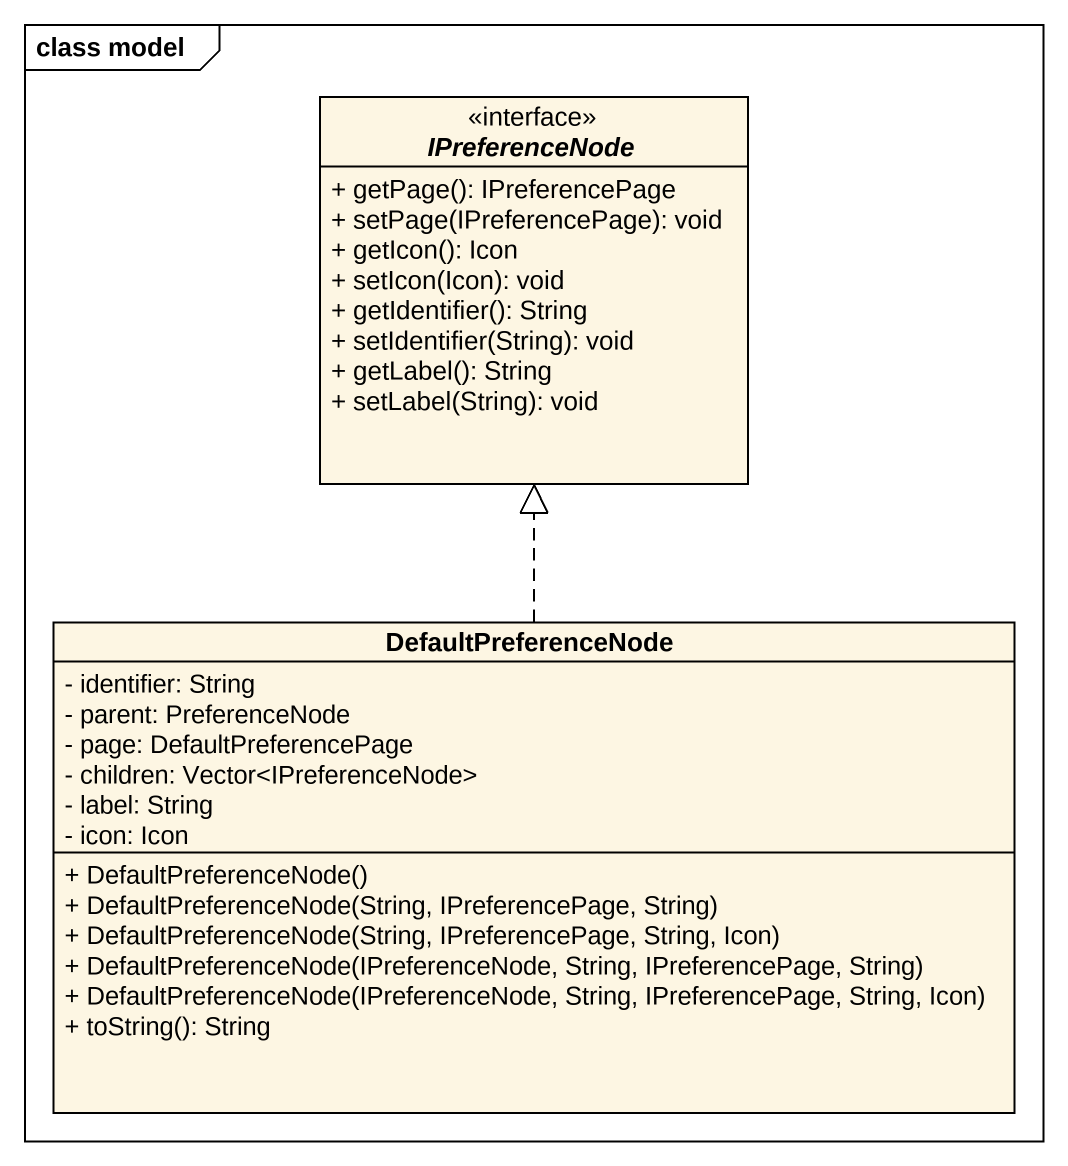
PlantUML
@startuml
mainframe class model
hide circle
hide empty members
skinparam classAttributeIconSize 0
interface IPreferenceNode <<interface>> {
  + getPage(): IPreferencePage
  + setPage(IPreferencePage): void
  + getIcon(): Icon
  + setIcon(Icon): void
  + getIdentifier(): String
  + setIdentifier(String): void
  + getLabel(): String
  + setLabel(String): void
}
class DefaultPreferenceNode {
  - identifier: String
  - parent: PreferenceNode
  - page: DefaultPreferencePage
  - children: Vector<IPreferenceNode>
  - label: String
  - icon: Icon
  + DefaultPreferenceNode()
  + DefaultPreferenceNode(String, IPreferencePage, String)
  + DefaultPreferenceNode(String, IPreferencePage, String, Icon)
  + DefaultPreferenceNode(IPreferenceNode, String, IPreferencePage, String)
  + DefaultPreferenceNode(IPreferenceNode, String, IPreferencePage, String, Icon)
  + toString(): String
}
DefaultPreferenceNode .up.|> IPreferenceNode
@enduml
